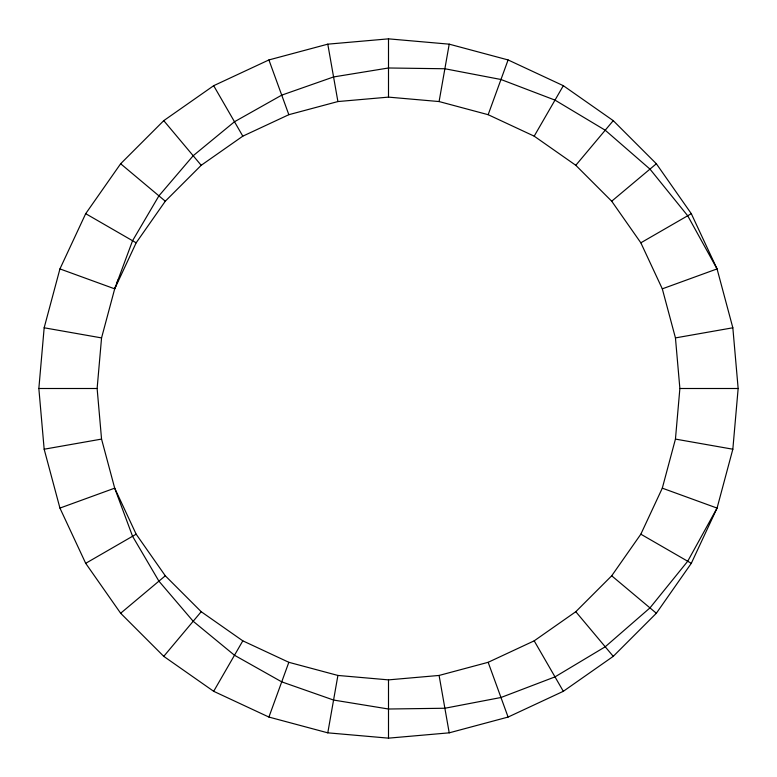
<?xml version="1.0" encoding="UTF-8"?>
<svg xmlns="http://www.w3.org/2000/svg" width="777" height="777" viewBox="0 0 777 777"><rect width="100%" height="100%" fill="white"/><g stroke="black" fill="none" stroke-linecap="round" stroke-linejoin="round"><path stroke-width="1.17" d="M38.85 388.5L44.163 327.787L59.936 268.91L85.693 213.675L120.649 163.753L163.753 120.649L213.675 85.693L268.91 59.936L327.787 44.163L388.5 38.85L449.213 44.163L508.09 59.936L563.325 85.693L613.247 120.649L656.351 163.753L691.307 213.675L717.064 268.91L732.837 327.787L738.15 388.5L732.837 449.213L717.064 508.09L691.307 563.325L656.351 613.247L613.247 656.351L563.325 691.307L508.09 717.064L449.213 732.837L388.5 738.15L327.787 732.837L268.91 717.064L213.675 691.307L163.753 656.351L120.649 613.247L85.693 563.325L59.936 508.09L44.163 449.213L38.85 388.5L97.125 388.5L101.554 439.092L114.695 488.16L132.556 536.266L158.916 581.147L193.182 621.27L234.489 655.254L281.721 681.856L333.566 700.048L388.5 709.012L444.881 708.245L500.971 697.503L555.001 676.884L605.225 646.785L649.97 607.896L687.703 561.247L717.064 508.09L662.305 488.16L640.84 534.188L611.703 575.796L575.796 611.703L534.188 640.84L488.16 662.305L439.092 675.446L388.5 679.875L337.908 675.446L288.84 662.305L242.812 640.84L201.204 611.703L165.297 575.796L136.16 534.188L114.695 488.16L59.936 508.09M97.125 388.5L101.554 337.908L114.695 288.84L132.556 240.734L158.916 195.853L193.182 155.73L234.489 121.746L281.721 95.144L333.566 76.952L388.5 67.987L444.881 68.755L500.971 79.497L555.001 100.116L605.225 130.215L649.97 169.104L687.703 215.753L717.064 268.91L662.305 288.84L640.84 242.812L611.703 201.204L575.796 165.297L534.188 136.16L488.16 114.695L439.092 101.554L388.5 97.125L337.908 101.554L288.84 114.695L242.812 136.16L201.204 165.297L165.297 201.204L136.16 242.812L114.695 288.84L59.936 268.91M662.305 488.16L675.446 439.092L679.875 388.5L675.446 337.908L662.305 288.84M327.787 732.837L337.908 675.446M439.092 101.554L449.213 44.163M268.91 717.064L288.84 662.305M488.16 114.695L508.09 59.936M114.695 288.84L115.948 285.489M116.773 283.246L118.017 279.895M213.675 691.307L242.812 640.84M534.188 136.16L563.325 85.693M163.753 656.351L201.204 611.703M575.796 165.297L613.247 120.649M120.649 613.247L165.297 575.796M611.703 201.204L656.351 163.753M85.693 563.325L136.16 534.188M640.84 242.812L691.307 213.675M44.163 449.213L101.554 439.092M675.446 337.908L732.837 327.787M679.875 388.5L738.15 388.5M44.163 327.787L101.554 337.908M675.446 439.092L732.837 449.213M85.693 213.675L136.16 242.812M640.84 534.188L691.307 563.325M120.649 163.753L165.297 201.204M611.703 575.796L656.351 613.247M163.753 120.649L201.204 165.297M575.796 611.703L613.247 656.351M213.675 85.693L242.812 136.16M534.188 640.84L563.325 691.307M268.91 59.936L288.84 114.695M488.16 662.305L508.09 717.064M327.787 44.163L337.908 101.554M439.092 675.446L449.213 732.837M388.5 38.85L388.5 97.125M388.5 679.875L388.5 738.15"/></g></svg>
